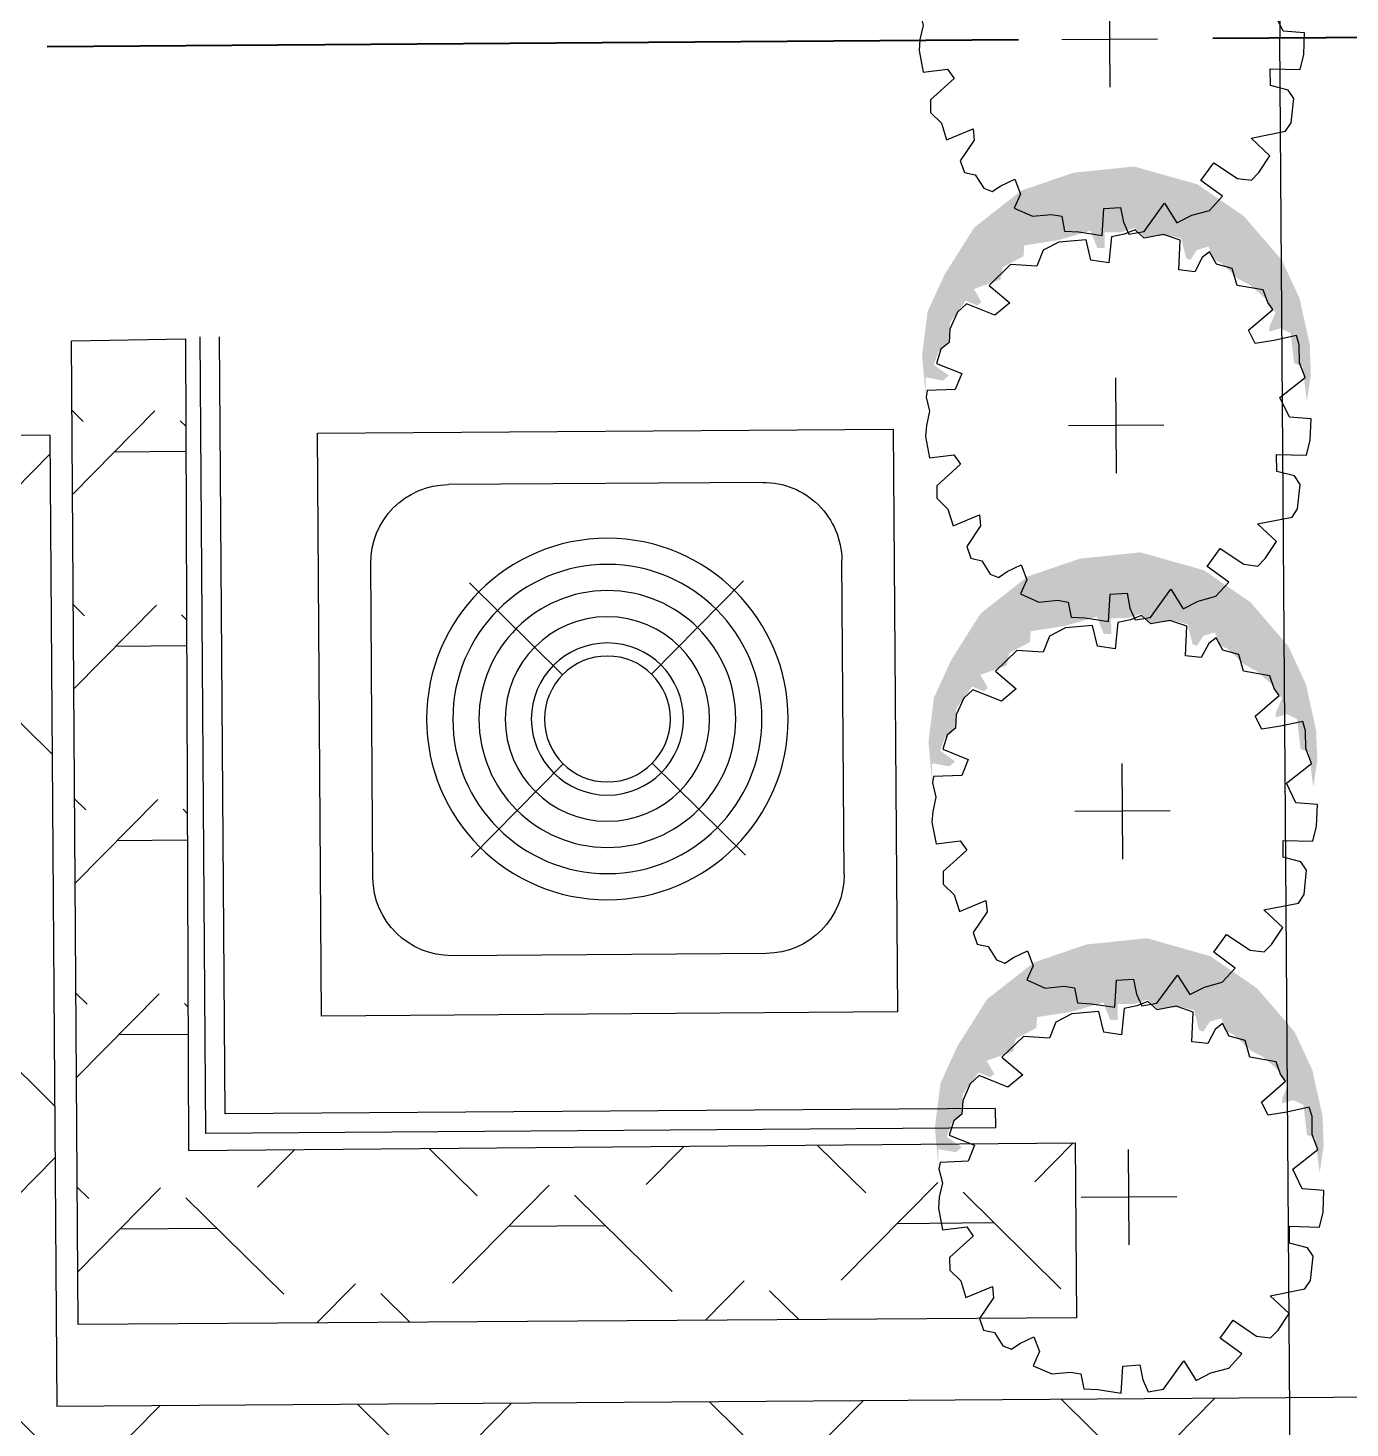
# Model space of a CAD drawing. Header units: feet. Extents: x 919634 to 928945, y 707022 to 708026.
# Drawn here: x 921008.49 to 921015.3, y 707484.82 to 707492.02 of the extents above; entities that cross this region are included whole.
import ezdxf

# ---------------------------------------------------------------- set-up
doc = ezdxf.new("R2010")
doc.units = ezdxf.units.FT
doc.header["$LTSCALE"] = 20
doc.header["$MEASUREMENT"] = 0
doc.linetypes.add('Site Plan$0$PHANTOM2', pattern=[1.25, 0.625, -0.125, 0.125, -0.125, 0.125, -0.125])
for name, color, linetype in [('-u-site-xref', 7, 'Continuous'), ('Site Plan$0$-u-site-fence', 4, 'Site Plan$0$FENCELINE1'), ('Site Plan$0$A-HVAC-EXT', 253, 'Continuous'), ('Site Plan$0$SP-LOT PAVERS', 254, 'Continuous'), ('x-RL TH8-LP Block$0$LK-SHRB-035M', 253, 'Continuous'), ('x-RL TH8-LP Block$0$LK-SHRB-TRNK', 253, 'Continuous'), ('x-RL TH8-LP Block$0$LP-PATT-SHAR', 253, 'Continuous'), ('x-RL TH8-LP Block$0$LP-SHAR-BRDR-CONT', 253, 'Continuous'), ('x-RL TH8-LP Block$0$LP-SHRB', 253, 'Continuous')]:
    doc.layers.add(name, color=color, linetype=linetype)
doc.layers.add('Site Plan$0$SP-LOT LINES', color=252, linetype='Site Plan$0$PHANTOM2', lineweight=40)
doc.layers.add('Site Plan$0$SP-SIDEWALK', color=2, linetype='Continuous', lineweight=25)
doc.layers.add('x-RL TH8-LP Block$0$LK-SHRB-SHAD', color=253, linetype='Continuous', plot=False)
doc.layers.get('-u-site-xref').off()
doc.linetypes.add('Site Plan$0$FENCELINE1', pattern='A,0.25,-0.1,[133,ltypeshp.shx,S=0.1,R=0,X=-0.1,Y=0],-0.1,1', length=1.45)

# ---------------------------------------------------------------- blocks, each defined once
blk = doc.blocks.new('Site Plan$0$A$C11AE1C12')
at = {"layer": 'Site Plan$0$A-HVAC-EXT'}
for p, q in [((44.00000011394877, 44.54105635897122), (1.139487721957266e-07, 44.54105635897122)), ((1.139487721957266e-07, 44.54105635897122), (1.139487721957266e-07, 2.501133167243097e-06)), ((44.00000011394877, 2.501133167243097e-06), (44.00000011394877, 44.54105635897122)), ((34.00000011394877, 40.00000250113317), (10.00000011394877, 40.00000250113317)), ((4.000000113948772, 34.00000250113317), (4.000000113948772, 10.00000250113317)), ((40.00000011394877, 34.00000250113317), (40.00000011394877, 10.00000250113317)), ((18.5977306969362, 25.40227191814392), (11.52666288505861, 32.47333973002787)), ((25.40226953096135, 25.40227191814392), (32.47333734284621, 32.47333973002787)), ((11.52666288505861, 11.52666527223846), (18.5977306969362, 18.59773308412241)), ((32.47333734284621, 11.52666527223846), (25.40226953096135, 18.59773308412241)), ((34.00000011394877, 4.000002501133167), (10.00000011394877, 4.000002501133167)), ((1.139487721957266e-07, 2.501133167243097e-06), (44.00000011394877, 2.501133167243097e-06))]:
    blk.add_line(p, q, dxfattribs=at)
for radius in [13.81153555240985, 11.81153555240985, 9.81153555240985, 7.81153555240985, 5.81153555240985, 4.81153555240985]:
    blk.add_circle((22.00000011394877, 22.00000250113317), radius, dxfattribs=at)
for centre, start, end in [((10.00000011394877, 34.00000250113317), 90, 180), ((34.00000011394877, 34.00000250113317), 0, 90), ((10.00000011394877, 10.00000250113317), 180, 270), ((34.00000011394877, 10.00000250113317), 270, 0)]:
    blk.add_arc(centre, 6, start, end, dxfattribs=at)
blk = doc.blocks.new('Site Plan')
at = {"layer": 'Site Plan$0$SP-LOT PAVERS'}
h = blk.add_hatch(dxfattribs=at)
h.set_pattern_fill('AR-HBONE', color=256, scale=0.32, angle=-89.58178215075662)
h.set_pattern_definition([(315.4182178492434, (0, 0), (1.810145136983853, 0.01321298806884015), [3.84, -1.28]), (45.41821784924338, (0.9116790626081567, -0.8984660745381309), (1.810145136983853, 0.01321298806884), [3.84, -1.28])])
h.paths.add_polyline_path([(921008.6064665938, 707489.9292559138), (920988.6070212227, 707489.7863343712), (920988.7427855937, 707470.7822625514), (921008.7029248289, 707470.9296821789), (921008.6314654875, 707480.9292047544), (921028.8810500671, 707481.0739805634), (921028.8048250768, 707491.7403748712), (921023.4715270335, 707491.7021062471), (921023.5191666712, 707485.0357471061), (921008.6421967106, 707484.9294321828)])
at = {"layer": 'Site Plan$0$-u-site-fence', "ltscale": 0.15}
blk.add_line((921015.0161509394, 707480.9723446739, -4.494963341035433e-06), (921014.9375444817, 707491.9719849424, -4.494963341035399e-06), dxfattribs=at)
at = {"layer": 'Site Plan$0$-u-site-fence', "ltscale": 0.15, "elevation": -4.494934243949904e-06}
blk.add_lwpolyline([(921014.8544733335, 707502.9718487177), (921014.9375432187, 707491.9721616845), (921020.9327324224, 707492.0150049571)], dxfattribs=at)
at = {"layer": 'Site Plan$0$SP-LOT LINES', "ltscale": 0.4, "elevation": -4.495091203237379e-06}
blk.add_lwpolyline([(921082.5902858542, 707492.4578847475), (921082.4330718117, 707514.4573230074), (920988.4354719745, 707513.7855902804), (920988.592686017, 707491.7861520207)], close=True, dxfattribs=at)
at = {"layer": 'Site Plan$0$SP-SIDEWALK'}
for p, q in [((921009.4095226247, 707486.3348857722, -4.494990364741414e-06), (921009.3802232369, 707490.4348380754, -4.494990364741402e-06)), ((921009.508805462, 707486.4355978281, -4.494989879413236e-06), (921009.4802206834, 707490.4355526847, -4.494989879413224e-06)), ((921008.6064665938, 707489.9292559138, -4.49499413760175e-06), (920988.6069772667, 707489.7863340571, -4.495091203237385e-06)), ((921008.6064665938, 707489.929255914, -4.49499413760175e-06), (921008.6421967107, 707484.9294321829, -4.494994137601766e-06)), ((921013.4720568578, 707486.4639203137, -4.494970644146294e-06), (921009.508805462, 707486.4355978281, -4.494989879413236e-06)), ((921013.4720568578, 707486.4639203137, -4.494970644146294e-06), (921013.4727714671, 707486.3639228671, -4.494970644146294e-06)), ((921013.4727714671, 707486.3639228671, -4.494970644146294e-06), (921009.4095226247, 707486.3348857722, -4.494990364741414e-06)), ((921023.5191666712, 707485.0357471061, -4.494921933630859e-06), (921008.6421967107, 707484.9294321829, -4.494994137601766e-06))]:
    blk.add_line(p, q, dxfattribs=at)
at = {"layer": 'Site Plan$0$A-HVAC-EXT', "extrusion": (4.8531578597258e-12, 3.468200526524245e-14, -1), "xscale": 0.06735359270068557, "yscale": 0.06735359270068557, "zscale": -0.06735359270068556, "rotation": 179.5905555553778}
blk.add_blockref('Site Plan$0$A$C11AE1C12', (-921009.9837813614, 707489.9390816751, 8.989331464239155e-06), dxfattribs=at)
blk = doc.blocks.new('x-RL TH8-LP Block$0$SHRUB-LRG-241')
at = {"layer": 'x-RL TH8-LP Block$0$LK-SHRB-SHAD'}
blk.add_hatch(color=256, dxfattribs=at).paths.add_polyline_path([(0.07942995503995931, 0.4976856504540272), (0.1859550109496517, 0.5063764960219963), (0.3011759860731367, 0.4911675188681244), (0.3990051144888973, 0.4455405874065121), (0.5207480248826535, 0.3673229980153856), (0.6164031776350392, 0.2434784771626468), (0.6620567659276446, 0.1065976931381005), (0.6772746369719869, -0.052010199626217), (0.6294470564557244, -0.217136229156587), (0.5446618151407847, -0.3388080360272614), (0.4294408400173033, -0.4365800253562426), (0.3294377276580214, -0.4822069568178549), (0.2076948172642687, -0.5082794883416142), (0.1294315112196003, -0.5104521971435325), (0.05986413266886359, -0.4995886427736451), (0.1511713175342138, -0.4887250884037577), (0.1598672450281455, -0.4669979796639847), (0.2381305427926712, -0.4583071340960174), (0.2511744298934957, -0.432234607752406), (0.2424785023995675, -0.4018166534446639), (0.2576963734439097, -0.4039893622465822), (0.2924800585792049, -0.4191983394004524), (0.3272637519946464, -0.395298521858761), (0.3642214210734593, -0.3540170131811315), (0.3816132677811801, -0.3214263500714711), (0.4229188964668893, -0.2779721325919233), (0.433788799624196, -0.2562450238521503), (0.4663985090961198, -0.2453814694822647), (0.4577025898823273, -0.2149635151745208), (0.4316148239608211, -0.1975818292187306), (0.4359627835677138, -0.186718274848845), (0.4881383154107333, -0.1736820116770392), (0.4968342429046615, -0.1410913485673788), (0.492486275017626, -0.07808273114997633), (0.5164000652757572, -0.052010199626217), (0.5055301621184505, -0.01724682771464003), (0.5055301621184505, 0.02620738976490955), (0.4642245334327413, 0.02620738976490955), (0.4642245334327413, 0.04576178970276246), (0.5098781217253467, 0.06314347565855272), (0.4859643397473548, 0.1478791966355821), (0.4729204526465303, 0.2369603455767439), (0.4446587027815063, 0.2391330543786623), (0.4163969529164788, 0.2934508262280957), (0.3837872434445551, 0.2999689629941464), (0.3598734614665666, 0.3694957068173039), (0.3250897680511251, 0.3499413120595953), (0.3163938488373397, 0.3608048664294827), (0.3294377276580214, 0.3912228155570787), (0.2729142362081092, 0.4325043242347064), (0.2229126800284682, 0.4368497470186909), (0.1968249141069585, 0.4629222785424503), (0.162041220691524, 0.475958541714256), (0.1337794708264965, 0.4368497470186909), (0.1207355920058113, 0.4520587241725629), (0.1294315112196003, 0.4976856504540272)])
at = {"layer": 'x-RL TH8-LP Block$0$LK-SHRB-035M'}
blk.add_lwpolyline([(-0.02506661354845008, 0.4987056809809847), (-0.08165780996232641, 0.4886134344344999), (-0.08165780996232641, 0.4886134344344999), (-0.08165780996232641, 0.4886134344344999), (-0.07431013994851199, 0.4249718511334137), (-0.09880237153729965, 0.4078375781783734), (-0.1543414298532717, 0.4702383789836801), (-0.1872079085748339, 0.4702383789836801), (-0.2156921901335238, 0.4417710769863739), (-0.2595141617622758, 0.428632322466644), (-0.2310604317859877, 0.3588825101419175), (-0.2604511118412525, 0.3564347593132471), (-0.3143340234853049, 0.3931510560520017), (-0.3449670116215167, 0.3826466800339148), (-0.3515403073658305, 0.3541793780366085), (-0.3865978846688343, 0.3322814549128452), (-0.3953622789945825, 0.3103835285617258), (-0.3804630536096525, 0.2878976674930804), (-0.3633184920346793, 0.2511813673234577), (-0.4025060636510993, 0.2364948451970861), (-0.4391842506233381, 0.2534489245671132), (-0.4610952364377141, 0.2052734924038901), (-0.4563889752951518, 0.1557189889409578), (-0.4612874237616289, 0.1287937023786245), (-0.500474995378049, 0.1214504430308736), (-0.5029242169253898, 0.08473414286125092), (-0.5127211084865486, 0.02354031038883519), (-0.4416936352675229, 0.01864480530062451), (-0.4392444137201785, -0.02541475421675088), (-0.4784319853366021, -0.03275801356450003), (-0.509299405229342, -0.04655263965616641), (-0.5029242169253898, -0.0866085866891666), (-0.4294475167872278, -0.1404591598138314), (-0.480881206883943, -0.1722799514643754), (-0.4612874237616289, -0.2114440058935383), (-0.4490413052813373, -0.2579513162395841), (-0.4123029552122581, -0.2922198655805364), (-0.3706661620484972, -0.2359215381963313), (-0.3241309150464637, -0.2701900841064138), (-0.3657677135820201, -0.3313839165788295), (-0.3706661620484972, -0.3681002167484539), (-0.3510723735543877, -0.3876822405321647), (-0.3069863534714905, -0.4170552813540382), (-0.2604511118412525, -0.3681002167484539), (-0.2433065502662792, -0.4586670866118716), (-0.2212635402248324, -0.4733536087382433), (-0.1575837316478292, -0.480696868085996), (-0.1355407216063789, -0.4660103459596243), (-0.1232946031260873, -0.4195030356135803), (-0.07920858841498557, -0.4195030356135803), (-0.08165780996232641, -0.4978311410410363), (-0.04247023834590635, -0.5076221546483275), (0.0138619002172824, -0.5100699054769979), (0.01876034331196408, -0.4537715815236627), (0.0701940334086757, -0.4292940492208697), (0.1216277235053873, -0.4953833867814978), (0.1608152951218109, -0.480696868085996), (0.2073505421238444, -0.480696868085996), (0.2318427737126321, -0.4733536087382433), (0.2195966552323405, -0.4146075270944998), (0.2122489852185225, -0.3656524624889137), (0.2465381137402645, -0.3485181895338734), (0.3004210253843169, -0.4121597762658276), (0.3189358637372592, -0.39910922518572), (0.3518547154810285, -0.3876822405321647), (0.3641008339613201, -0.3191451487119998), (0.4081868486724218, -0.3069063842760382), (0.419726398483391, -0.2655318838032237), (0.4525928772049532, -0.2480135433678008), (0.4375775287276866, -0.2285782788485804), (0.4008391786586074, -0.208996251633998), (0.405737627125081, -0.1673844463761647), (0.4832682573450846, -0.1713708092072714), (0.4986059474151467, -0.1275749597323887), (0.4898415530893949, -0.07720973461131919), (0.5117525389037709, -0.05312201530235328), (0.5007970459965847, -0.02465471653240314), (0.4939096672908754, 0.008853791693333335), (0.4253314156191905, 0.01619705104108249), (0.4326790856330085, 0.06270436481799813), (0.486561997277061, 0.07494312925395974), (0.4810771587636431, 0.1461490954514311), (0.4596205387691334, 0.1875397805915), (0.4179837456053725, 0.2046740535465421), (0.4228821887000542, 0.2732111453667088), (0.3689992770560018, 0.3295094727509138), (0.3224640354257637, 0.275658899626249), (0.3224640354257637, 0.275658899626249), (0.2906241338231617, 0.3148229506245421), (0.2906241338231617, 0.3148229506245421), (0.3211269623186972, 0.389216058907456), (0.2992159765043212, 0.4133037749890676), (0.2553940048755692, 0.4330119051549843), (0.2203364275725654, 0.4352016981128308), (0.2028076389210653, 0.4570996244639502), (0.1657137435882881, 0.4690314106507891), (0.1387722850803605, 0.4029420696592929), (0.09713549191659965, 0.4200763426143332), (0.09468627036926236, 0.4935089429535804), (0.07791501977911963, 0.4965158880231364), (0.04066634389468149, 0.4877567161917469), (0.003417668010239794, 0.4965158880231364)], close=True, dxfattribs=at)
at = {"layer": 'x-RL TH8-LP Block$0$LK-SHRB-TRNK'}
for p, q in [((0, -0.125), (0, 0.125)), ((-0.1250000000000284, 0), (0.1249999999999929, 0))]:
    blk.add_line(p, q, dxfattribs=at)
blk = doc.blocks.new('x-RL TH8-LP Block', base_point=(1241.699483058532, 358.1706843557306))
at = {"layer": 'x-RL TH8-LP Block$0$LP-PATT-SHAR'}
h = blk.add_hatch(dxfattribs=at)
h.set_pattern_fill('LAFX-A435-CHAINLINK', color=256, scale=10, pattern_type=2)
h.set_pattern_definition([(45, (1255.655024147425, 427.7968330358235), (0, 10.0000000000064), [0.7071099999999999, -13.4350288425]), (45, (1253.655024147425, 427.7968330358235), (0, 10.0000000000064), [0.7071099999999999, -13.4350288425]), (45, (1255.655024147425, 429.7968330358235), (0, 10.0000000000064), [0.7071099999999999, -13.4350288425]), (45, (1255.155024147425, 430.7968330358235), (0, 10.0000000000064), [0.7071099999999999, -13.4350288425]), (45, (1251.655024147425, 427.7968330358235), (0, 10.0000000000064), [0.7071099999999999, -13.4350288425]), (45, (1253.655024147425, 429.7968330358235), (0, 10.0000000000064), [0.7071099999999999, -13.4350288425]), (45, (1255.655024147425, 431.7968330358235), (0, 10.0000000000064), [0.7071099999999999, -13.4350288425]), (45, (1254.155024147425, 430.7968330358235), (0, 10.0000000000064), [0.7071099999999999, -13.4350288425]), (45, (1255.155024147425, 432.7968330358235), (0, 10.0000000000064), [0.7071099999999999, -13.4350288425]), (45, (1253.155024147425, 430.7968330358235), (0, 10.0000000000064), [0.7071099999999999, -13.4350288425]), (45, (1251.655024147425, 429.7968330358235), (0, 10.0000000000064), [0.7071099999999999, -13.4350288425]), (45, (1253.655024147425, 431.7968330358235), (0, 10.0000000000064), [0.7071099999999999, -13.4350288425]), (45, (1255.655024147425, 433.7968330358235), (0, 10.0000000000064), [0.7071099999999999, -13.4350288425]), (45, (1252.155024147425, 430.7968330358235), (0, 10.0000000000064), [0.7071099999999999, -13.4350288425]), (45, (1254.155024147425, 432.7968330358235), (0, 10.0000000000064), [0.7071099999999999, -13.4350288425]), (45, (1253.155024147425, 432.7968330358235), (0, 10.0000000000064), [0.7071099999999999, -13.4350288425]), (45, (1255.155024147425, 434.7968330358235), (0, 10.0000000000064), [0.7071099999999999, -13.4350288425]), (45, (1251.655024147425, 431.7968330358235), (0, 10.0000000000064), [0.7071099999999999, -13.4350288425]), (45, (1253.655024147425, 433.7968330358235), (0, 10.0000000000064), [0.7071099999999999, -13.4350288425]), (45, (1252.155024147425, 432.7968330358235), (0, 10.0000000000064), [0.7071099999999999, -13.4350288425]), (45, (1254.155024147425, 434.7968330358235), (0, 10.0000000000064), [0.7071099999999999, -13.4350288425]), (45, (1255.155024147425, 436.7968330358235), (0, 10.0000000000064), [0.7071099999999999, -13.4350288425]), (45, (1253.155024147425, 434.7968330358235), (0, 10.0000000000064), [0.7071099999999999, -13.4350288425]), (45, (1251.655024147425, 433.7968330358235), (0, 10.0000000000064), [0.7071099999999999, -13.4350288425]), (45, (1252.155024147425, 434.7968330358235), (0, 10.0000000000064), [0.7071099999999999, -13.4350288425]), (45, (1254.155024147425, 436.7968330358235), (0, 10.0000000000064), [0.7071099999999999, -13.4350288425]), (45, (1253.155024147425, 436.7968330358235), (0, 10.0000000000064), [0.7071099999999999, -13.4350288425]), (45, (1251.655024147425, 435.7968330358235), (0, 10.0000000000064), [0.7071099999999999, -13.4350288425]), (45, (1252.155024147425, 436.7968330358235), (0, 10.0000000000064), [0.7071099999999999, -13.4350288425]), (45, (1250.655024147425, 435.7968330358235), (0, 10.0000000000064), [0.7071099999999999, -13.4350288425]), (45, (1255.155024147425, 428.7968330358235), (0, 10.0000000000064), [0.7071099999999999, -13.4350288425]), (45, (1254.155024147425, 428.7968330358235), (0, 10.0000000000064), [0.7071099999999999, -13.4350288425]), (45, (1253.155024147425, 428.7968330358235), (0, 10.0000000000064), [0.7071099999999999, -13.4350288425]), (45, (1252.155024147425, 428.7968330358235), (0, 10.0000000000064), [0.7071099999999999, -13.4350288425]), (45, (1250.655024147425, 427.7968330358235), (0, 10.0000000000064), [0.7071099999999999, -13.4350288425]), (45, (1249.655024147425, 427.7968330358235), (0, 10.0000000000064), [0.7071099999999999, -13.4350288425]), (45, (1250.655024147425, 429.7968330358235), (0, 10.0000000000064), [0.7071099999999999, -13.4350288425]), (45, (1248.655024147425, 427.7968330358235), (0, 10.0000000000064), [0.7071099999999999, -13.4350288425]), (45, (1251.155024147425, 430.7968330358235), (0, 10.0000000000064), [0.7071099999999999, -13.4350288425]), (45, (1249.655024147425, 429.7968330358235), (0, 10.0000000000064), [0.7071099999999999, -13.4350288425]), (45, (1247.655024147425, 427.7968330358235), (0, 10.0000000000064), [0.7071099999999999, -13.4350288425]), (45, (1250.155024147425, 430.7968330358235), (0, 10.0000000000064), [0.7071099999999999, -13.4350288425]), (45, (1250.655024147425, 431.7968330358235), (0, 10.0000000000064), [0.7071099999999999, -13.4350288425]), (45, (1248.655024147425, 429.7968330358235), (0, 10.0000000000064), [0.7071099999999999, -13.4350288425]), (45, (1246.655024147425, 427.7968330358235), (0, 10.0000000000064), [0.7071099999999999, -13.4350288425]), (45, (1251.155024147425, 432.7968330358235), (0, 10.0000000000064), [0.7071099999999999, -13.4350288425]), (45, (1249.155024147425, 430.7968330358235), (0, 10.0000000000064), [0.7071099999999999, -13.4350288425]), (45, (1249.655024147425, 431.7968330358235), (0, 10.0000000000064), [0.7071099999999999, -13.4350288425]), (45, (1247.655024147425, 429.7968330358235), (0, 10.0000000000064), [0.7071099999999999, -13.4350288425]), (45, (1250.155024147425, 432.7968330358235), (0, 10.0000000000064), [0.7071099999999999, -13.4350288425]), (45, (1248.155024147425, 430.7968330358235), (0, 10.0000000000064), [0.7071099999999999, -13.4350288425]), (45, (1250.655024147425, 433.7968330358235), (0, 10.0000000000064), [0.7071099999999999, -13.4350288425]), (45, (1248.655024147425, 431.7968330358235), (0, 10.0000000000064), [0.7071099999999999, -13.4350288425]), (45, (1246.655024147425, 429.7968330358235), (0, 10.0000000000064), [0.7071099999999999, -13.4350288425]), (45, (1251.155024147425, 434.7968330358235), (0, 10.0000000000064), [0.7071099999999999, -13.4350288425]), (45, (1249.155024147425, 432.7968330358235), (0, 10.0000000000064), [0.7071099999999999, -13.4350288425]), (45, (1247.155024147425, 430.7968330358235), (0, 10.0000000000064), [0.7071099999999999, -13.4350288425]), (45, (1249.655024147425, 433.7968330358235), (0, 10.0000000000064), [0.7071099999999999, -13.4350288425]), (45, (1247.655024147425, 431.7968330358235), (0, 10.0000000000064), [0.7071099999999999, -13.4350288425]), (45, (1250.155024147425, 434.7968330358235), (0, 10.0000000000064), [0.7071099999999999, -13.4350288425]), (45, (1248.155024147425, 432.7968330358235), (0, 10.0000000000064), [0.7071099999999999, -13.4350288425]), (45, (1246.155024147425, 430.7968330358235), (0, 10.0000000000064), [0.7071099999999999, -13.4350288425]), (45, (1248.655024147425, 433.7968330358235), (0, 10.0000000000064), [0.7071099999999999, -13.4350288425]), (45, (1246.655024147425, 431.7968330358235), (0, 10.0000000000064), [0.7071099999999999, -13.4350288425]), (45, (1251.155024147425, 436.7968330358235), (0, 10.0000000000064), [0.7071099999999999, -13.4350288425]), (45, (1249.155024147425, 434.7968330358235), (0, 10.0000000000064), [0.7071099999999999, -13.4350288425]), (45, (1247.155024147425, 432.7968330358235), (0, 10.0000000000064), [0.7071099999999999, -13.4350288425]), (45, (1247.655024147425, 433.7968330358235), (0, 10.0000000000064), [0.7071099999999999, -13.4350288425]), (45, (1250.155024147425, 436.7968330358235), (0, 10.0000000000064), [0.7071099999999999, -13.4350288425]), (45, (1248.155024147425, 434.7968330358235), (0, 10.0000000000064), [0.7071099999999999, -13.4350288425]), (45, (1246.155024147425, 432.7968330358235), (0, 10.0000000000064), [0.7071099999999999, -13.4350288425]), (45, (1246.655024147425, 433.7968330358235), (0, 10.0000000000064), [0.7071099999999999, -13.4350288425]), (45, (1249.155024147425, 436.7968330358235), (0, 10.0000000000064), [0.7071099999999999, -13.4350288425]), (45, (1247.155024147425, 434.7968330358235), (0, 10.0000000000064), [0.7071099999999999, -13.4350288425]), (45, (1247.655024147425, 435.7968330358235), (0, 10.0000000000064), [0.7071099999999999, -13.4350288425]), (45, (1248.155024147425, 436.7968330358235), (0, 10.0000000000064), [0.7071099999999999, -13.4350288425]), (45, (1246.155024147425, 434.7968330358235), (0, 10.0000000000064), [0.7071099999999999, -13.4350288425]), (45, (1246.655024147425, 435.7968330358235), (0, 10.0000000000064), [0.7071099999999999, -13.4350288425]), (45, (1247.155024147425, 436.7968330358235), (0, 10.0000000000064), [0.7071099999999999, -13.4350288425]), (45, (1246.155024147425, 436.7968330358235), (0, 10.0000000000064), [0.7071099999999999, -13.4350288425]), (45, (1251.155024147425, 428.7968330358235), (0, 10.0000000000064), [0.7071099999999999, -13.4350288425]), (45, (1250.155024147425, 428.7968330358235), (0, 10.0000000000064), [0.7071099999999999, -13.4350288425]), (45, (1249.155024147425, 428.7968330358235), (0, 10.0000000000064), [0.7071099999999999, -13.4350288425]), (45, (1248.155024147425, 428.7968330358235), (0, 10.0000000000064), [0.7071099999999999, -13.4350288425]), (45, (1247.155024147425, 428.7968330358235), (0, 10.0000000000064), [0.7071099999999999, -13.4350288425]), (45, (1246.155024147425, 428.7968330358235), (0, 10.0000000000064), [0.7071099999999999, -13.4350288425]), (45, (1254.655024147425, 427.7968330358235), (0, 10.0000000000064), [0.7071099999999999, -13.4350288425]), (45, (1254.655024147425, 429.7968330358235), (0, 10.0000000000064), [0.7071099999999999, -13.4350288425]), (45, (1252.655024147425, 427.7968330358235), (0, 10.0000000000064), [0.7071099999999999, -13.4350288425]), (45, (1254.655024147425, 431.7968330358235), (0, 10.0000000000064), [0.7071099999999999, -13.4350288425]), (45, (1252.655024147425, 429.7968330358235), (0, 10.0000000000064), [0.7071099999999999, -13.4350288425]), (45, (1254.655024147425, 433.7968330358235), (0, 10.0000000000064), [0.7071099999999999, -13.4350288425]), (45, (1252.655024147425, 431.7968330358235), (0, 10.0000000000064), [0.7071099999999999, -13.4350288425]), (45, (1255.655024147425, 435.7968330358235), (0, 10.0000000000064), [0.7071099999999999, -13.4350288425]), (45, (1254.655024147425, 435.7968330358235), (0, 10.0000000000064), [0.7071099999999999, -13.4350288425]), (45, (1252.655024147425, 433.7968330358235), (0, 10.0000000000064), [0.7071099999999999, -13.4350288425]), (45, (1253.655024147425, 435.7968330358235), (0, 10.0000000000064), [0.7071099999999999, -13.4350288425]), (45, (1252.655024147425, 435.7968330358235), (0, 10.0000000000064), [0.7071099999999999, -13.4350288425]), (45, (1249.655024147425, 435.7968330358235), (0, 10.0000000000064), [0.7071099999999999, -13.4350288425]), (45, (1248.655024147425, 435.7968330358235), (0, 10.0000000000064), [0.7071099999999999, -13.4350288425]), (90, (1256.155024147425, 436.2968330358235), (-10, 6.123233995736766e-16), [0.5, -9.5]), (90, (1256.155024147425, 428.2968330358235), (-10, 6.123233995736766e-16), [0.5, -9.5]), (90, (1256.155024147425, 430.2968330358235), (-10, 6.123233995736766e-16), [0.5, -9.5]), (90, (1256.155024147425, 432.2968330358235), (-10, 6.123233995736766e-16), [0.5, -9.5]), (90, (1256.155024147425, 434.2968330358235), (-10, 6.123233995736766e-16), [0.5, -9.5]), (90, (1255.655024147425, 429.2968330358235), (-10, 6.123233995736766e-16), [0.5, -9.5]), (90, (1255.655024147425, 431.2968330358235), (-10, 6.123233995736766e-16), [0.5, -9.5]), (90, (1255.655024147425, 433.2968330358235), (-10, 6.123233995736766e-16), [0.5, -9.5]), (90, (1255.655024147425, 435.2968330358235), (-10, 6.123233995736766e-16), [0.5, -9.5]), (90, (1255.655024147425, 437.2968330358235), (-10, 6.123233995736766e-16), [0.5, -9.5]), (90, (1255.155024147425, 428.2968330358235), (-10, 6.123233995736766e-16), [0.5, -9.5]), (90, (1255.155024147425, 430.2968330358235), (-10, 6.123233995736766e-16), [0.5, -9.5]), (90, (1255.155024147425, 432.2968330358235), (-10, 6.123233995736766e-16), [0.5, -9.5]), (90, (1255.155024147425, 434.2968330358235), (-10, 6.123233995736766e-16), [0.5, -9.5]), (90, (1255.155024147425, 436.2968330358235), (-10, 6.123233995736766e-16), [0.5, -9.5]), (90, (1255.155024147425, 428.2968330358235), (-10, 6.123233995736766e-16), [0.5, -9.5]), (90, (1255.155024147425, 430.2968330358235), (-10, 6.123233995736766e-16), [0.5, -9.5]), (90, (1255.155024147425, 432.2968330358235), (-10, 6.123233995736766e-16), [0.5, -9.5]), (90, (1255.155024147425, 434.2968330358235), (-10, 6.123233995736766e-16), [0.5, -9.5]), (90, (1255.155024147425, 436.2968330358235), (-10, 6.123233995736766e-16), [0.5, -9.5]), (90, (1254.655024147425, 429.2968330358235), (-10, 6.123233995736766e-16), [0.5, -9.5]), (90, (1254.655024147425, 431.2968330358235), (-10, 6.123233995736766e-16), [0.5, -9.5]), (90, (1254.655024147425, 433.2968330358235), (-10, 6.123233995736766e-16), [0.5, -9.5]), (90, (1254.655024147425, 435.2968330358235), (-10, 6.123233995736766e-16), [0.5, -9.5]), (90, (1254.655024147425, 437.2968330358235), (-10, 6.123233995736766e-16), [0.5, -9.5]), (90, (1254.155024147425, 428.2968330358235), (-10, 6.123233995736766e-16), [0.5, -9.5]), (90, (1254.155024147425, 428.2968330358235), (-10, 6.123233995736766e-16), [0.5, -9.5]), (90, (1254.155024147425, 430.2968330358235), (-10, 6.123233995736766e-16), [0.5, -9.5]), (90, (1254.155024147425, 430.2968330358235), (-10, 6.123233995736766e-16), [0.5, -9.5]), (90, (1254.155024147425, 432.2968330358235), (-10, 6.123233995736766e-16), [0.5, -9.5]), (90, (1254.155024147425, 432.2968330358235), (-10, 6.123233995736766e-16), [0.5, -9.5]), (90, (1254.155024147425, 434.2968330358235), (-10, 6.123233995736766e-16), [0.5, -9.5]), (90, (1254.155024147425, 434.2968330358235), (-10, 6.123233995736766e-16), [0.5, -9.5]), (90, (1254.155024147425, 436.2968330358235), (-10, 6.123233995736766e-16), [0.5, -9.5]), (90, (1254.155024147425, 436.2968330358235), (-10, 6.123233995736766e-16), [0.5, -9.5]), (90, (1253.655024147425, 429.2968330358235), (-10, 6.123233995736766e-16), [0.5, -9.5]), (90, (1253.655024147425, 431.2968330358235), (-10, 6.123233995736766e-16), [0.5, -9.5]), (90, (1253.655024147425, 433.2968330358235), (-10, 6.123233995736766e-16), [0.5, -9.5]), (90, (1253.655024147425, 435.2968330358235), (-10, 6.123233995736766e-16), [0.5, -9.5]), (90, (1253.655024147425, 437.2968330358235), (-10, 6.123233995736766e-16), [0.5, -9.5]), (90, (1253.155024147425, 428.2968330358235), (-10, 6.123233995736766e-16), [0.5, -9.5]), (90, (1253.155024147425, 428.2968330358235), (-10, 6.123233995736766e-16), [0.5, -9.5]), (90, (1253.155024147425, 430.2968330358235), (-10, 6.123233995736766e-16), [0.5, -9.5]), (90, (1253.155024147425, 430.2968330358235), (-10, 6.123233995736766e-16), [0.5, -9.5]), (90, (1253.155024147425, 432.2968330358235), (-10, 6.123233995736766e-16), [0.5, -9.5]), (90, (1253.155024147425, 432.2968330358235), (-10, 6.123233995736766e-16), [0.5, -9.5]), (90, (1253.155024147425, 434.2968330358235), (-10, 6.123233995736766e-16), [0.5, -9.5]), (90, (1253.155024147425, 434.2968330358235), (-10, 6.123233995736766e-16), [0.5, -9.5]), (90, (1253.155024147425, 436.2968330358235), (-10, 6.123233995736766e-16), [0.5, -9.5]), (90, (1253.155024147425, 436.2968330358235), (-10, 6.123233995736766e-16), [0.5, -9.5]), (90, (1252.655024147425, 429.2968330358235), (-10, 6.123233995736766e-16), [0.5, -9.5]), (90, (1252.655024147425, 431.2968330358235), (-10, 6.123233995736766e-16), [0.5, -9.5]), (90, (1252.655024147425, 433.2968330358235), (-10, 6.123233995736766e-16), [0.5, -9.5]), (90, (1252.655024147425, 435.2968330358235), (-10, 6.123233995736766e-16), [0.5, -9.5]), (90, (1252.655024147425, 437.2968330358235), (-10, 6.123233995736766e-16), [0.5, -9.5]), (90, (1252.155024147425, 428.2968330358235), (-10, 6.123233995736766e-16), [0.5, -9.5]), (90, (1252.155024147425, 428.2968330358235), (-10, 6.123233995736766e-16), [0.5, -9.5]), (90, (1252.155024147425, 430.2968330358235), (-10, 6.123233995736766e-16), [0.5, -9.5]), (90, (1252.155024147425, 430.2968330358235), (-10, 6.123233995736766e-16), [0.5, -9.5]), (90, (1252.155024147425, 432.2968330358235), (-10, 6.123233995736766e-16), [0.5, -9.5]), (90, (1252.155024147425, 432.2968330358235), (-10, 6.123233995736766e-16), [0.5, -9.5]), (90, (1252.155024147425, 434.2968330358235), (-10, 6.123233995736766e-16), [0.5, -9.5]), (90, (1252.155024147425, 434.2968330358235), (-10, 6.123233995736766e-16), [0.5, -9.5]), (90, (1252.155024147425, 436.2968330358235), (-10, 6.123233995736766e-16), [0.5, -9.5]), (90, (1252.155024147425, 436.2968330358235), (-10, 6.123233995736766e-16), [0.5, -9.5]), (90, (1251.655024147425, 429.2968330358235), (-10, 6.123233995736766e-16), [0.5, -9.5]), (90, (1251.655024147425, 431.2968330358235), (-10, 6.123233995736766e-16), [0.5, -9.5]), (90, (1251.655024147425, 433.2968330358235), (-10, 6.123233995736766e-16), [0.5, -9.5]), (90, (1251.655024147425, 435.2968330358235), (-10, 6.123233995736766e-16), [0.5, -9.5]), (90, (1251.655024147425, 437.2968330358235), (-10, 6.123233995736766e-16), [0.5, -9.5]), (90, (1251.155024147425, 428.2968330358235), (-10, 6.123233995736766e-16), [0.5, -9.5]), (90, (1251.155024147425, 430.2968330358235), (-10, 6.123233995736766e-16), [0.5, -9.5]), (90, (1251.155024147425, 432.2968330358235), (-10, 6.123233995736766e-16), [0.5, -9.5]), (90, (1251.155024147425, 434.2968330358235), (-10, 6.123233995736766e-16), [0.5, -9.5]), (90, (1251.155024147425, 436.2968330358235), (-10, 6.123233995736766e-16), [0.5, -9.5]), (90, (1251.155024147425, 428.2968330358235), (-10, 6.123233995736766e-16), [0.5, -9.5]), (90, (1251.155024147425, 430.2968330358235), (-10, 6.123233995736766e-16), [0.5, -9.5]), (90, (1251.155024147425, 432.2968330358235), (-10, 6.123233995736766e-16), [0.5, -9.5]), (90, (1251.155024147425, 434.2968330358235), (-10, 6.123233995736766e-16), [0.5, -9.5]), (90, (1251.155024147425, 436.2968330358235), (-10, 6.123233995736766e-16), [0.5, -9.5]), (90, (1250.655024147425, 429.2968330358235), (-10, 6.123233995736766e-16), [0.5, -9.5]), (90, (1250.655024147425, 431.2968330358235), (-10, 6.123233995736766e-16), [0.5, -9.5]), (90, (1250.655024147425, 433.2968330358235), (-10, 6.123233995736766e-16), [0.5, -9.5]), (90, (1250.655024147425, 435.2968330358235), (-10, 6.123233995736766e-16), [0.5, -9.5]), (90, (1250.655024147425, 437.2968330358235), (-10, 6.123233995736766e-16), [0.5, -9.5]), (90, (1250.155024147425, 428.2968330358235), (-10, 6.123233995736766e-16), [0.5, -9.5]), (90, (1250.155024147425, 430.2968330358235), (-10, 6.123233995736766e-16), [0.5, -9.5]), (90, (1250.155024147425, 432.2968330358235), (-10, 6.123233995736766e-16), [0.5, -9.5]), (90, (1250.155024147425, 434.2968330358235), (-10, 6.123233995736766e-16), [0.5, -9.5]), (90, (1250.155024147425, 436.2968330358235), (-10, 6.123233995736766e-16), [0.5, -9.5]), (90, (1250.155024147425, 428.2968330358235), (-10, 6.123233995736766e-16), [0.5, -9.5]), (90, (1250.155024147425, 430.2968330358235), (-10, 6.123233995736766e-16), [0.5, -9.5]), (90, (1250.155024147425, 432.2968330358235), (-10, 6.123233995736766e-16), [0.5, -9.5]), (90, (1250.155024147425, 434.2968330358235), (-10, 6.123233995736766e-16), [0.5, -9.5]), (90, (1250.155024147425, 436.2968330358235), (-10, 6.123233995736766e-16), [0.5, -9.5]), (90, (1249.655024147425, 429.2968330358235), (-10, 6.123233995736766e-16), [0.5, -9.5]), (90, (1249.655024147425, 431.2968330358235), (-10, 6.123233995736766e-16), [0.5, -9.5]), (90, (1249.655024147425, 433.2968330358235), (-10, 6.123233995736766e-16), [0.5, -9.5]), (90, (1249.655024147425, 435.2968330358235), (-10, 6.123233995736766e-16), [0.5, -9.5]), (90, (1249.655024147425, 437.2968330358235), (-10, 6.123233995736766e-16), [0.5, -9.5]), (90, (1249.155024147425, 428.2968330358235), (-10, 6.123233995736766e-16), [0.5, -9.5]), (90, (1249.155024147425, 428.2968330358235), (-10, 6.123233995736766e-16), [0.5, -9.5]), (90, (1249.155024147425, 430.2968330358235), (-10, 6.123233995736766e-16), [0.5, -9.5]), (90, (1249.155024147425, 430.2968330358235), (-10, 6.123233995736766e-16), [0.5, -9.5]), (90, (1249.155024147425, 432.2968330358235), (-10, 6.123233995736766e-16), [0.5, -9.5]), (90, (1249.155024147425, 432.2968330358235), (-10, 6.123233995736766e-16), [0.5, -9.5]), (90, (1249.155024147425, 434.2968330358235), (-10, 6.123233995736766e-16), [0.5, -9.5]), (90, (1249.155024147425, 434.2968330358235), (-10, 6.123233995736766e-16), [0.5, -9.5]), (90, (1249.155024147425, 436.2968330358235), (-10, 6.123233995736766e-16), [0.5, -9.5]), (90, (1249.155024147425, 436.2968330358235), (-10, 6.123233995736766e-16), [0.5, -9.5]), (90, (1248.655024147425, 429.2968330358235), (-10, 6.123233995736766e-16), [0.5, -9.5]), (90, (1248.655024147425, 431.2968330358235), (-10, 6.123233995736766e-16), [0.5, -9.5]), (90, (1248.655024147425, 433.2968330358235), (-10, 6.123233995736766e-16), [0.5, -9.5]), (90, (1248.655024147425, 435.2968330358235), (-10, 6.123233995736766e-16), [0.5, -9.5]), (90, (1248.655024147425, 437.2968330358235), (-10, 6.123233995736766e-16), [0.5, -9.5]), (90, (1248.155024147425, 428.2968330358235), (-10, 6.123233995736766e-16), [0.5, -9.5]), (90, (1248.155024147425, 428.2968330358235), (-10, 6.123233995736766e-16), [0.5, -9.5]), (90, (1248.155024147425, 430.2968330358235), (-10, 6.123233995736766e-16), [0.5, -9.5]), (90, (1248.155024147425, 430.2968330358235), (-10, 6.123233995736766e-16), [0.5, -9.5]), (90, (1248.155024147425, 432.2968330358235), (-10, 6.123233995736766e-16), [0.5, -9.5]), (90, (1248.155024147425, 432.2968330358235), (-10, 6.123233995736766e-16), [0.5, -9.5]), (90, (1248.155024147425, 434.2968330358235), (-10, 6.123233995736766e-16), [0.5, -9.5]), (90, (1248.155024147425, 434.2968330358235), (-10, 6.123233995736766e-16), [0.5, -9.5]), (90, (1248.155024147425, 436.2968330358235), (-10, 6.123233995736766e-16), [0.5, -9.5]), (90, (1248.155024147425, 436.2968330358235), (-10, 6.123233995736766e-16), [0.5, -9.5]), (90, (1247.655024147425, 429.2968330358235), (-10, 6.123233995736766e-16), [0.5, -9.5]), (90, (1247.655024147425, 431.2968330358235), (-10, 6.123233995736766e-16), [0.5, -9.5]), (90, (1247.655024147425, 433.2968330358235), (-10, 6.123233995736766e-16), [0.5, -9.5]), (90, (1247.655024147425, 435.2968330358235), (-10, 6.123233995736766e-16), [0.5, -9.5]), (90, (1247.655024147425, 437.2968330358235), (-10, 6.123233995736766e-16), [0.5, -9.5]), (90, (1247.155024147425, 428.2968330358235), (-10, 6.123233995736766e-16), [0.5, -9.5]), (90, (1247.155024147425, 428.2968330358235), (-10, 6.123233995736766e-16), [0.5, -9.5]), (90, (1247.155024147425, 430.2968330358235), (-10, 6.123233995736766e-16), [0.5, -9.5]), (90, (1247.155024147425, 430.2968330358235), (-10, 6.123233995736766e-16), [0.5, -9.5]), (90, (1247.155024147425, 432.2968330358235), (-10, 6.123233995736766e-16), [0.5, -9.5]), (90, (1247.155024147425, 432.2968330358235), (-10, 6.123233995736766e-16), [0.5, -9.5]), (90, (1247.155024147425, 434.2968330358235), (-10, 6.123233995736766e-16), [0.5, -9.5]), (90, (1247.155024147425, 434.2968330358235), (-10, 6.123233995736766e-16), [0.5, -9.5]), (90, (1247.155024147425, 436.2968330358235), (-10, 6.123233995736766e-16), [0.5, -9.5]), (90, (1247.155024147425, 436.2968330358235), (-10, 6.123233995736766e-16), [0.5, -9.5]), (90, (1246.655024147425, 429.2968330358235), (-10, 6.123233995736766e-16), [0.5, -9.5]), (90, (1246.655024147425, 431.2968330358235), (-10, 6.123233995736766e-16), [0.5, -9.5]), (90, (1246.655024147425, 433.2968330358235), (-10, 6.123233995736766e-16), [0.5, -9.5]), (90, (1246.655024147425, 435.2968330358235), (-10, 6.123233995736766e-16), [0.5, -9.5]), (90, (1246.655024147425, 437.2968330358235), (-10, 6.123233995736766e-16), [0.5, -9.5]), (90, (1246.155024147425, 428.2968330358235), (-10, 6.123233995736766e-16), [0.5, -9.5]), (90, (1246.155024147425, 430.2968330358235), (-10, 6.123233995736766e-16), [0.5, -9.5]), (90, (1246.155024147425, 432.2968330358235), (-10, 6.123233995736766e-16), [0.5, -9.5]), (90, (1246.155024147425, 434.2968330358235), (-10, 6.123233995736766e-16), [0.5, -9.5]), (90, (1246.155024147425, 436.2968330358235), (-10, 6.123233995736766e-16), [0.5, -9.5]), (135, (1256.155024147425, 436.7968330358235), (-10.0000000000064, 1.110223024625157e-15), [0.7071099999999999, -13.4350288425]), (135, (1255.155024147425, 436.7968330358235), (-10.0000000000064, 1.110223024625157e-15), [0.7071099999999999, -13.4350288425]), (135, (1254.155024147425, 436.7968330358235), (-10.0000000000064, 1.110223024625157e-15), [0.7071099999999999, -13.4350288425]), (135, (1253.155024147425, 436.7968330358235), (-10.0000000000064, 1.110223024625157e-15), [0.7071099999999999, -13.4350288425]), (135, (1253.655024147425, 433.7968330358235), (-10.0000000000064, 1.110223024625157e-15), [0.7071099999999999, -13.4350288425]), (135, (1253.655024147425, 431.7968330358235), (-10.0000000000064, 1.110223024625157e-15), [0.7071099999999999, -13.4350288425]), (135, (1253.655024147425, 429.7968330358235), (-10.0000000000064, 1.110223024625157e-15), [0.7071099999999999, -13.4350288425]), (135, (1253.655024147425, 427.7968330358235), (-10.0000000000064, 1.110223024625157e-15), [0.7071099999999999, -13.4350288425]), (135, (1251.155024147425, 428.7968330358235), (-10.0000000000064, 1.110223024625157e-15), [0.7071099999999999, -13.4350288425]), (135, (1250.155024147425, 428.7968330358235), (-10.0000000000064, 1.110223024625157e-15), [0.7071099999999999, -13.4350288425]), (135, (1249.155024147425, 428.7968330358235), (-10.0000000000064, 1.110223024625157e-15), [0.7071099999999999, -13.4350288425]), (135, (1251.655024147425, 435.7968330358235), (-10.0000000000064, 1.110223024625157e-15), [0.7071099999999999, -13.4350288425]), (135, (1250.655024147425, 435.7968330358235), (-10.0000000000064, 1.110223024625157e-15), [0.7071099999999999, -13.4350288425]), (135, (1251.655024147425, 433.7968330358235), (-10.0000000000064, 1.110223024625157e-15), [0.7071099999999999, -13.4350288425]), (135, (1249.655024147425, 435.7968330358235), (-10.0000000000064, 1.110223024625157e-15), [0.7071099999999999, -13.4350288425]), (135, (1250.655024147425, 433.7968330358235), (-10.0000000000064, 1.110223024625157e-15), [0.7071099999999999, -13.4350288425]), (135, (1248.655024147425, 435.7968330358235), (-10.0000000000064, 1.110223024625157e-15), [0.7071099999999999, -13.4350288425]), (135, (1251.655024147425, 431.7968330358235), (-10.0000000000064, 1.110223024625157e-15), [0.7071099999999999, -13.4350288425]), (135, (1249.655024147425, 433.7968330358235), (-10.0000000000064, 1.110223024625157e-15), [0.7071099999999999, -13.4350288425]), (135, (1247.655024147425, 435.7968330358235), (-10.0000000000064, 1.110223024625157e-15), [0.7071099999999999, -13.4350288425]), (135, (1250.655024147425, 431.7968330358235), (-10.0000000000064, 1.110223024625157e-15), [0.7071099999999999, -13.4350288425]), (135, (1248.655024147425, 433.7968330358235), (-10.0000000000064, 1.110223024625157e-15), [0.7071099999999999, -13.4350288425]), (135, (1246.655024147425, 435.7968330358235), (-10.0000000000064, 1.110223024625157e-15), [0.7071099999999999, -13.4350288425]), (135, (1251.655024147425, 429.7968330358235), (-10.0000000000064, 1.110223024625157e-15), [0.7071099999999999, -13.4350288425]), (135, (1249.655024147425, 431.7968330358235), (-10.0000000000064, 1.110223024625157e-15), [0.7071099999999999, -13.4350288425]), (135, (1247.655024147425, 433.7968330358235), (-10.0000000000064, 1.110223024625157e-15), [0.7071099999999999, -13.4350288425]), (135, (1250.655024147425, 429.7968330358235), (-10.0000000000064, 1.110223024625157e-15), [0.7071099999999999, -13.4350288425]), (135, (1248.655024147425, 431.7968330358235), (-10.0000000000064, 1.110223024625157e-15), [0.7071099999999999, -13.4350288425]), (135, (1246.655024147425, 433.7968330358235), (-10.0000000000064, 1.110223024625157e-15), [0.7071099999999999, -13.4350288425]), (135, (1251.655024147425, 427.7968330358235), (-10.0000000000064, 1.110223024625157e-15), [0.7071099999999999, -13.4350288425]), (135, (1249.655024147425, 429.7968330358235), (-10.0000000000064, 1.110223024625157e-15), [0.7071099999999999, -13.4350288425]), (135, (1247.655024147425, 431.7968330358235), (-10.0000000000064, 1.110223024625157e-15), [0.7071099999999999, -13.4350288425]), (135, (1250.655024147425, 427.7968330358235), (-10.0000000000064, 1.110223024625157e-15), [0.7071099999999999, -13.4350288425]), (135, (1248.655024147425, 429.7968330358235), (-10.0000000000064, 1.110223024625157e-15), [0.7071099999999999, -13.4350288425]), (135, (1246.655024147425, 431.7968330358235), (-10.0000000000064, 1.110223024625157e-15), [0.7071099999999999, -13.4350288425]), (135, (1249.655024147425, 427.7968330358235), (-10.0000000000064, 1.110223024625157e-15), [0.7071099999999999, -13.4350288425]), (135, (1247.655024147425, 429.7968330358235), (-10.0000000000064, 1.110223024625157e-15), [0.7071099999999999, -13.4350288425]), (135, (1248.655024147425, 427.7968330358235), (-10.0000000000064, 1.110223024625157e-15), [0.7071099999999999, -13.4350288425]), (135, (1246.655024147425, 429.7968330358235), (-10.0000000000064, 1.110223024625157e-15), [0.7071099999999999, -13.4350288425]), (135, (1247.655024147425, 427.7968330358235), (-10.0000000000064, 1.110223024625157e-15), [0.7071099999999999, -13.4350288425]), (135, (1246.655024147425, 427.7968330358235), (-10.0000000000064, 1.110223024625157e-15), [0.7071099999999999, -13.4350288425]), (135, (1255.655024147425, 435.7968330358235), (-10.0000000000064, 1.110223024625157e-15), [0.7071099999999999, -13.4350288425]), (135, (1256.155024147425, 434.7968330358235), (-10.0000000000064, 1.110223024625157e-15), [0.7071099999999999, -13.4350288425]), (135, (1254.655024147425, 435.7968330358235), (-10.0000000000064, 1.110223024625157e-15), [0.7071099999999999, -13.4350288425]), (135, (1255.155024147425, 434.7968330358235), (-10.0000000000064, 1.110223024625157e-15), [0.7071099999999999, -13.4350288425]), (135, (1255.655024147425, 433.7968330358235), (-10.0000000000064, 1.110223024625157e-15), [0.7071099999999999, -13.4350288425]), (135, (1253.655024147425, 435.7968330358235), (-10.0000000000064, 1.110223024625157e-15), [0.7071099999999999, -13.4350288425]), (135, (1256.155024147425, 432.7968330358235), (-10.0000000000064, 1.110223024625157e-15), [0.7071099999999999, -13.4350288425]), (135, (1254.155024147425, 434.7968330358235), (-10.0000000000064, 1.110223024625157e-15), [0.7071099999999999, -13.4350288425]), (135, (1252.155024147425, 436.7968330358235), (-10.0000000000064, 1.110223024625157e-15), [0.7071099999999999, -13.4350288425]), (135, (1254.655024147425, 433.7968330358235), (-10.0000000000064, 1.110223024625157e-15), [0.7071099999999999, -13.4350288425]), (135, (1252.655024147425, 435.7968330358235), (-10.0000000000064, 1.110223024625157e-15), [0.7071099999999999, -13.4350288425]), (135, (1255.155024147425, 432.7968330358235), (-10.0000000000064, 1.110223024625157e-15), [0.7071099999999999, -13.4350288425]), (135, (1253.155024147425, 434.7968330358235), (-10.0000000000064, 1.110223024625157e-15), [0.7071099999999999, -13.4350288425]), (135, (1251.155024147425, 436.7968330358235), (-10.0000000000064, 1.110223024625157e-15), [0.7071099999999999, -13.4350288425]), (135, (1255.655024147425, 431.7968330358235), (-10.0000000000064, 1.110223024625157e-15), [0.7071099999999999, -13.4350288425]), (135, (1256.155024147425, 430.7968330358235), (-10.0000000000064, 1.110223024625157e-15), [0.7071099999999999, -13.4350288425]), (135, (1254.155024147425, 432.7968330358235), (-10.0000000000064, 1.110223024625157e-15), [0.7071099999999999, -13.4350288425]), (135, (1252.155024147425, 434.7968330358235), (-10.0000000000064, 1.110223024625157e-15), [0.7071099999999999, -13.4350288425]), (135, (1250.155024147425, 436.7968330358235), (-10.0000000000064, 1.110223024625157e-15), [0.7071099999999999, -13.4350288425]), (135, (1254.655024147425, 431.7968330358235), (-10.0000000000064, 1.110223024625157e-15), [0.7071099999999999, -13.4350288425]), (135, (1252.655024147425, 433.7968330358235), (-10.0000000000064, 1.110223024625157e-15), [0.7071099999999999, -13.4350288425]), (135, (1255.155024147425, 430.7968330358235), (-10.0000000000064, 1.110223024625157e-15), [0.7071099999999999, -13.4350288425]), (135, (1253.155024147425, 432.7968330358235), (-10.0000000000064, 1.110223024625157e-15), [0.7071099999999999, -13.4350288425]), (135, (1251.155024147425, 434.7968330358235), (-10.0000000000064, 1.110223024625157e-15), [0.7071099999999999, -13.4350288425]), (135, (1249.155024147425, 436.7968330358235), (-10.0000000000064, 1.110223024625157e-15), [0.7071099999999999, -13.4350288425]), (135, (1255.655024147425, 429.7968330358235), (-10.0000000000064, 1.110223024625157e-15), [0.7071099999999999, -13.4350288425]), (135, (1256.155024147425, 428.7968330358235), (-10.0000000000064, 1.110223024625157e-15), [0.7071099999999999, -13.4350288425]), (135, (1254.155024147425, 430.7968330358235), (-10.0000000000064, 1.110223024625157e-15), [0.7071099999999999, -13.4350288425]), (135, (1252.155024147425, 432.7968330358235), (-10.0000000000064, 1.110223024625157e-15), [0.7071099999999999, -13.4350288425]), (135, (1250.155024147425, 434.7968330358235), (-10.0000000000064, 1.110223024625157e-15), [0.7071099999999999, -13.4350288425]), (135, (1248.155024147425, 436.7968330358235), (-10.0000000000064, 1.110223024625157e-15), [0.7071099999999999, -13.4350288425]), (135, (1254.655024147425, 429.7968330358235), (-10.0000000000064, 1.110223024625157e-15), [0.7071099999999999, -13.4350288425]), (135, (1252.655024147425, 431.7968330358235), (-10.0000000000064, 1.110223024625157e-15), [0.7071099999999999, -13.4350288425]), (135, (1253.155024147425, 430.7968330358235), (-10.0000000000064, 1.110223024625157e-15), [0.7071099999999999, -13.4350288425]), (135, (1255.155024147425, 428.7968330358235), (-10.0000000000064, 1.110223024625157e-15), [0.7071099999999999, -13.4350288425]), (135, (1251.155024147425, 432.7968330358235), (-10.0000000000064, 1.110223024625157e-15), [0.7071099999999999, -13.4350288425]), (135, (1249.155024147425, 434.7968330358235), (-10.0000000000064, 1.110223024625157e-15), [0.7071099999999999, -13.4350288425]), (135, (1247.155024147425, 436.7968330358235), (-10.0000000000064, 1.110223024625157e-15), [0.7071099999999999, -13.4350288425]), (135, (1255.655024147425, 427.7968330358235), (-10.0000000000064, 1.110223024625157e-15), [0.7071099999999999, -13.4350288425]), (135, (1252.155024147425, 430.7968330358235), (-10.0000000000064, 1.110223024625157e-15), [0.7071099999999999, -13.4350288425]), (135, (1254.155024147425, 428.7968330358235), (-10.0000000000064, 1.110223024625157e-15), [0.7071099999999999, -13.4350288425]), (135, (1248.155024147425, 434.7968330358235), (-10.0000000000064, 1.110223024625157e-15), [0.7071099999999999, -13.4350288425]), (135, (1250.155024147425, 432.7968330358235), (-10.0000000000064, 1.110223024625157e-15), [0.7071099999999999, -13.4350288425]), (135, (1254.655024147425, 427.7968330358235), (-10.0000000000064, 1.110223024625157e-15), [0.7071099999999999, -13.4350288425]), (135, (1252.655024147425, 429.7968330358235), (-10.0000000000064, 1.110223024625157e-15), [0.7071099999999999, -13.4350288425]), (135, (1253.155024147425, 428.7968330358235), (-10.0000000000064, 1.110223024625157e-15), [0.7071099999999999, -13.4350288425]), (135, (1251.155024147425, 430.7968330358235), (-10.0000000000064, 1.110223024625157e-15), [0.7071099999999999, -13.4350288425]), (135, (1247.155024147425, 434.7968330358235), (-10.0000000000064, 1.110223024625157e-15), [0.7071099999999999, -13.4350288425]), (135, (1249.155024147425, 432.7968330358235), (-10.0000000000064, 1.110223024625157e-15), [0.7071099999999999, -13.4350288425]), (135, (1252.155024147425, 428.7968330358235), (-10.0000000000064, 1.110223024625157e-15), [0.7071099999999999, -13.4350288425]), (135, (1250.155024147425, 430.7968330358235), (-10.0000000000064, 1.110223024625157e-15), [0.7071099999999999, -13.4350288425]), (135, (1248.155024147425, 432.7968330358235), (-10.0000000000064, 1.110223024625157e-15), [0.7071099999999999, -13.4350288425]), (135, (1252.655024147425, 427.7968330358235), (-10.0000000000064, 1.110223024625157e-15), [0.7071099999999999, -13.4350288425]), (135, (1249.155024147425, 430.7968330358235), (-10.0000000000064, 1.110223024625157e-15), [0.7071099999999999, -13.4350288425]), (135, (1247.155024147425, 432.7968330358235), (-10.0000000000064, 1.110223024625157e-15), [0.7071099999999999, -13.4350288425]), (135, (1248.155024147425, 430.7968330358235), (-10.0000000000064, 1.110223024625157e-15), [0.7071099999999999, -13.4350288425]), (135, (1247.155024147425, 430.7968330358235), (-10.0000000000064, 1.110223024625157e-15), [0.7071099999999999, -13.4350288425]), (135, (1248.155024147425, 428.7968330358235), (-10.0000000000064, 1.110223024625157e-15), [0.7071099999999999, -13.4350288425]), (135, (1247.155024147425, 428.7968330358235), (-10.0000000000064, 1.110223024625157e-15), [0.7071099999999999, -13.4350288425])])
h.paths.add_polyline_path([(1367.452347840532, 426.9202142271679), (1367.453471317189, 432.0571411278797), (1372.51681881883, 432.0561792427907), (1372.523249692826, 431.4689512030454), (1368.345526097575, 431.4829145758413), (1368.352560400264, 426.9205024273833)])
at = {"layer": 'x-RL TH8-LP Block$0$LP-SHAR-BRDR-CONT'}
blk.add_lwpolyline([(1367.452347840532, 426.9202142271679), (1367.453471317189, 432.0571411278797), (1372.51681881883, 432.0561792427907), (1372.523249692826, 431.4689512030454), (1368.345526097575, 431.4829145758413), (1368.352560400264, 426.9205024273833)], close=True, dxfattribs=at)
at = {"layer": 'x-RL TH8-LP Block$0$LP-SHRB', "xscale": 1.966899649314303, "yscale": 1.966899649314303}
for p, zscale in [((1372.043336791519, 426.6827101189207), 1.966899649314303), ((1374.029678634583, 426.7014739907149), 1.966899649314303), ((1368.070653105392, 426.6451823753322), 2.185089498506832), ((1370.056994948456, 426.6639462471264), 1.966899649314303)]:
    blk.add_blockref('x-RL TH8-LP Block$0$SHRUB-LRG-241', p, dxfattribs=dict(at, zscale=zscale))

msp = doc.modelspace()

# ---------------------------------------------------------------- block references
at = {"layer": '-u-site-xref'}
msp.add_blockref('Site Plan', (0, 0), dxfattribs=at)

# ---------------------------------------------------------------- next in the draw order: block references
at = {"layer": '-u-site-xref', "rotation": 90.40944444466847}
msp.add_blockref('x-RL TH8-LP Block', (921083.5359513237, 707360.1280446146, -4.495091208258322e-06), dxfattribs=at)

doc.saveas('drawing.dxf')
